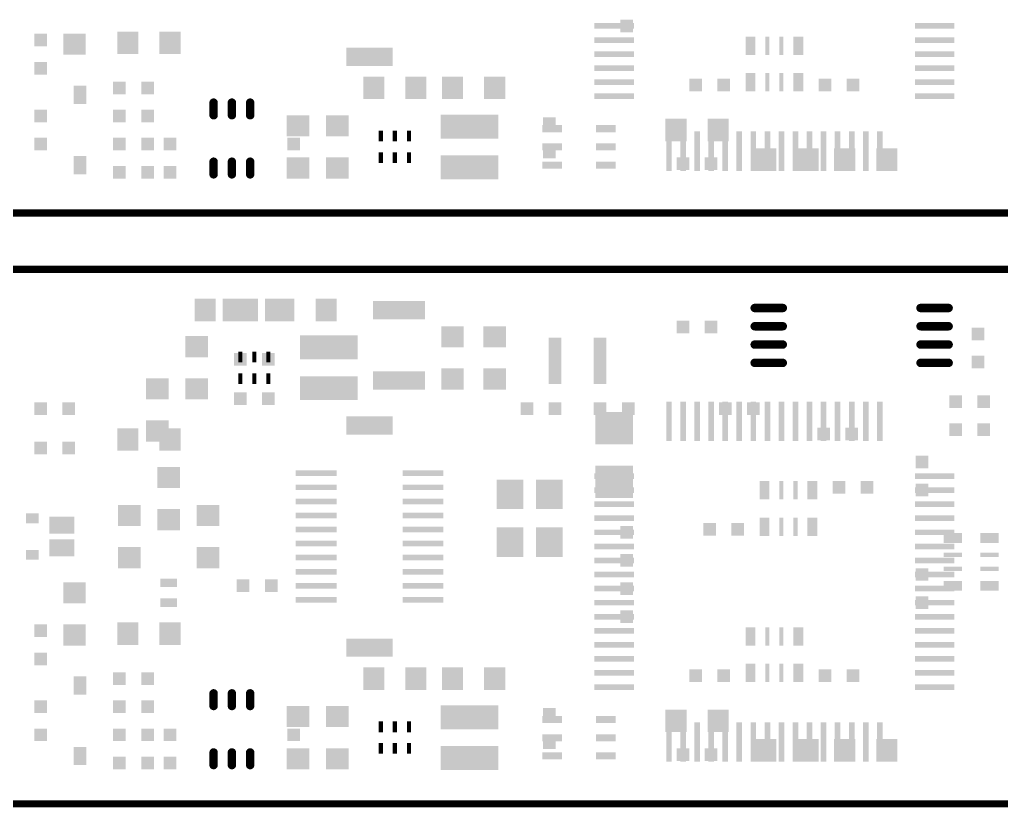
# Model space of a CAD drawing. Header units: inches. Extents: x -27 to 277, y -39 to 189.
# Drawn here: x 165.55 to 200.48, y 22.87 to 50.88 of the extents above; entities that cross this region are included whole.
import ezdxf

# ---------------------------------------------------------------- set-up
doc = ezdxf.new("R2010")
doc.units = ezdxf.units.IN
doc.header["$MEASUREMENT"] = 0
doc.layers.get('0').update_dxf_attribs({"color": 1})
for name, color, linetype in [('11_SPB', 52, 'Continuous'), ('12_SPT', 92, 'Continuous'), ('5_OL', 132, 'Continuous')]:
    doc.layers.add(name, color=color, linetype=linetype)

# ---------------------------------------------------------------- blocks, each defined once
blk = doc.blocks.new('D175RECTANGLE0_15001X0_38001')
blk.add_solid([(-0.075005, -0.190005), (0.075005, -0.190005), (-0.075005, 0.190005), (0.075005, 0.190005)])
blk = doc.blocks.new('D176RECTANGLE2_05001X0_85001')
blk.add_solid([(-1.025005, -0.425005), (1.025005, -0.425005), (-1.025005, 0.425005), (1.025005, 0.425005)])
blk = doc.blocks.new('D180RECTANGLE1_85001X0_65001')
blk.add_solid([(-0.925005, -0.325005), (0.925005, -0.325005), (-0.925005, 0.325005), (0.925005, 0.325005)])
blk = doc.blocks.new('D178OBLONG1_3X0_3', base_point=(0.65, 0.15))
at = {"const_width": 0.15}
blk.add_lwpolyline([(0.15, 0.225, 1), (0.15, 0.075), (1.15, 0.075, 1), (1.15, 0.225), (0.15, 0.225)], format="xyb", dxfattribs=at)
blk = doc.blocks.new('D179RECTANGLE0_8X0_75001')
blk.add_solid([(-0.4, -0.375005), (0.4, -0.375005), (-0.4, 0.375005), (0.4, 0.375005)])
blk = doc.blocks.new('D177SQUARE0_45001X0_45001')
blk.add_solid([(-0.225005, -0.225005), (0.225005, -0.225005), (-0.225005, 0.225005), (0.225005, 0.225005)])
blk = doc.blocks.new('D184RECTANGLE0_75001X0_8')
blk.add_solid([(-0.375005, -0.4), (0.375005, -0.4), (-0.375005, 0.4), (0.375005, 0.4)])
blk = doc.blocks.new('D187RECTANGLE0_45001X1_65001')
blk.add_solid([(-0.225005, -0.825005), (0.225005, -0.825005), (-0.225005, 0.825005), (0.225005, 0.825005)])
blk = doc.blocks.new('D189RECTANGLE0_2X1_4')
blk.add_solid([(-0.1, -0.7), (0.1, -0.7), (-0.1, 0.7), (0.1, 0.7)])
blk = doc.blocks.new('D190RECTANGLE1_4X0_2')
blk.add_solid([(-0.7, -0.1), (0.7, -0.1), (-0.7, 0.1), (0.7, 0.1)])
blk = doc.blocks.new('D194RECTANGLE0_95001X1_05001')
blk.add_solid([(-0.475005, -0.525005), (0.475005, -0.525005), (-0.475005, 0.525005), (0.475005, 0.525005)])
blk = doc.blocks.new('D195RECTANGLE0_7X0_25001')
blk.add_solid([(-0.35, -0.125005), (0.35, -0.125005), (-0.35, 0.125005), (0.35, 0.125005)])
blk = doc.blocks.new('D188OBLONG0_3X0_75001', base_point=(0.15, 0.375))
at = {"const_width": 0.15}
blk.add_lwpolyline([(0.075, 0.15, 1), (0.225, 0.15), (0.225, 0.60001, 1), (0.075, 0.60001), (0.075, 0.15)], format="xyb", dxfattribs=at)
blk = doc.blocks.new('D199RECTANGLE1_45001X0_2')
blk.add_solid([(-0.725005, -0.1), (0.725005, -0.1), (-0.725005, 0.1), (0.725005, 0.1)])
blk = doc.blocks.new('D200RECTANGLE1_65001X0_65001')
blk.add_solid([(-0.825005, -0.325005), (0.825005, -0.325005), (-0.825005, 0.325005), (0.825005, 0.325005)])
blk = doc.blocks.new('D202RECTANGLE0_6X0_3')
blk.add_solid([(-0.3, -0.15), (0.3, -0.15), (-0.3, 0.15), (0.3, 0.15)])
blk = doc.blocks.new('D181RECTANGLE0_65001X0_15001')
blk.add_solid([(-0.325005, -0.075005), (0.325005, -0.075005), (-0.325005, 0.075005), (0.325005, 0.075005)])
blk = doc.blocks.new('D182RECTANGLE0_65001X0_35001')
blk.add_solid([(-0.325005, -0.175005), (0.325005, -0.175005), (-0.325005, 0.175005), (0.325005, 0.175005)])
blk = doc.blocks.new('D206RECTANGLE0_45001X0_35001')
blk.add_solid([(-0.225005, -0.175005), (0.225005, -0.175005), (-0.225005, 0.175005), (0.225005, 0.175005)])
blk = doc.blocks.new('D207RECTANGLE0_15001X0_65001')
blk.add_solid([(-0.075005, -0.325005), (0.075005, -0.325005), (-0.075005, 0.325005), (0.075005, 0.325005)])
blk = doc.blocks.new('D208RECTANGLE0_35001X0_65001')
blk.add_solid([(-0.175005, -0.325005), (0.175005, -0.325005), (-0.175005, 0.325005), (0.175005, 0.325005)])
blk = doc.blocks.new('D192RECTANGLE1_35001X1_15001')
blk.add_solid([(-0.675005, -0.575005), (0.675005, -0.575005), (-0.675005, 0.575005), (0.675005, 0.575005)])
blk = doc.blocks.new('D210RECTANGLE0_45001X0_65001')
blk.add_solid([(-0.225005, -0.325005), (0.225005, -0.325005), (-0.225005, 0.325005), (0.225005, 0.325005)])
blk = doc.blocks.new('D212RECTANGLE0_9X0_6')
blk.add_solid([(-0.45, -0.3), (0.45, -0.3), (-0.45, 0.3), (0.45, 0.3)])

msp = doc.modelspace()

# ---------------------------------------------------------------- linework, layer by layer
at = {"layer": '5_OL', "const_width": 0.254}
for points in [[(143.10106, 45.3009), (143.10106, 44.00042), (249.9995, 44.00042), (249.9995, 48.49876)], [(143.10106, 45.3009), (143.10106, 44.00042), (249.9995, 44.00042), (249.9995, 48.49876)], [(249.9995, 37.50056), (249.9995, 41.9989), (158.07944, 41.9989), (158.07944, 39.49954)], [(249.9995, 37.50056), (249.9995, 41.9989), (158.07944, 41.9989), (158.07944, 39.49954)], [(143.10106, 24.30018), (143.10106, 22.9997), (249.9995, 22.9997), (249.9995, 27.50058)], [(143.10106, 24.30018), (143.10106, 22.9997), (249.9995, 22.9997), (249.9995, 27.50058)]]:
    msp.add_lwpolyline(points, dxfattribs=at)

# ---------------------------------------------------------------- block references
at = {"layer": '11_SPB'}
for name, p in [('D190RECTANGLE1_4X0_2', (186.70016, 50.65014)), ('D190RECTANGLE1_4X0_2', (198.09968, 50.65014)), ('D190RECTANGLE1_4X0_2', (186.70016, 50.14976)), ('D190RECTANGLE1_4X0_2', (198.09968, 50.14976)), ('D190RECTANGLE1_4X0_2', (186.70016, 49.64938)), ('D190RECTANGLE1_4X0_2', (198.09968, 49.64938)), ('D190RECTANGLE1_4X0_2', (186.70016, 49.149)), ('D190RECTANGLE1_4X0_2', (198.09968, 49.149)), ('D184RECTANGLE0_75001X0_8', (178.15052, 48.4505)), ('D184RECTANGLE0_75001X0_8', (179.64912, 48.4505)), ('D184RECTANGLE0_75001X0_8', (180.9496, 48.4505)), ('D184RECTANGLE0_75001X0_8', (182.45074, 48.4505)), ('D190RECTANGLE1_4X0_2', (186.70016, 48.65116)), ('D190RECTANGLE1_4X0_2', (198.09968, 48.65116)), ('D190RECTANGLE1_4X0_2', (186.70016, 48.15078)), ('D190RECTANGLE1_4X0_2', (198.09968, 48.15078)), ('D188OBLONG0_3X0_75001', (172.45076, 47.7012)), ('D188OBLONG0_3X0_75001', (173.101, 47.7012)), ('D188OBLONG0_3X0_75001', (173.75124, 47.7012)), ('D176RECTANGLE2_05001X0_85001', (181.54904, 47.07382)), ('D179RECTANGLE0_8X0_75001', (175.4505, 47.09922)), ('D179RECTANGLE0_8X0_75001', (176.85004, 47.09922)), ('D175RECTANGLE0_15001X0_38001', (178.39944, 46.736)), ('D175RECTANGLE0_15001X0_38001', (178.89982, 46.736)), ('D175RECTANGLE0_15001X0_38001', (179.4002, 46.736)), ('D195RECTANGLE0_7X0_25001', (184.50052, 47.00016)), ('D195RECTANGLE0_7X0_25001', (186.40044, 47.00016)), ('D189RECTANGLE0_2X1_4', (188.65088, 46.20006)), ('D189RECTANGLE0_2X1_4', (189.15126, 46.20006)), ('D189RECTANGLE0_2X1_4', (189.6491, 46.20006)), ('D189RECTANGLE0_2X1_4', (190.14948, 46.20006)), ('D189RECTANGLE0_2X1_4', (190.64986, 46.20006)), ('D189RECTANGLE0_2X1_4', (191.15024, 46.20006)), ('D189RECTANGLE0_2X1_4', (191.65062, 46.20006)), ('D189RECTANGLE0_2X1_4', (192.151, 46.20006)), ('D189RECTANGLE0_2X1_4', (192.64884, 46.20006)), ('D189RECTANGLE0_2X1_4', (193.14922, 46.20006)), ('D189RECTANGLE0_2X1_4', (193.6496, 46.20006)), ('D189RECTANGLE0_2X1_4', (194.14998, 46.20006)), ('D189RECTANGLE0_2X1_4', (194.65036, 46.20006)), ('D189RECTANGLE0_2X1_4', (195.15074, 46.20006)), ('D189RECTANGLE0_2X1_4', (195.65112, 46.20006)), ('D189RECTANGLE0_2X1_4', (196.14896, 46.20006)), ('D177SQUARE0_45001X0_45001', (170.89882, 46.44898)), ('D195RECTANGLE0_7X0_25001', (184.50052, 46.34992)), ('D195RECTANGLE0_7X0_25001', (186.40044, 46.34992)), ('D175RECTANGLE0_15001X0_38001', (178.39944, 45.96384)), ('D175RECTANGLE0_15001X0_38001', (178.89982, 45.96384)), ('D175RECTANGLE0_15001X0_38001', (179.4002, 45.96384)), ('D188OBLONG0_3X0_75001', (172.45076, 45.60062)), ('D188OBLONG0_3X0_75001', (173.75124, 45.60062)), ('D179RECTANGLE0_8X0_75001', (175.4505, 45.60062)), ('D179RECTANGLE0_8X0_75001', (176.85004, 45.60062)), ('D176RECTANGLE2_05001X0_85001', (181.54904, 45.62602)), ('D195RECTANGLE0_7X0_25001', (184.50052, 45.69968)), ('D195RECTANGLE0_7X0_25001', (186.40044, 45.69968)), ('D177SQUARE0_45001X0_45001', (170.89882, 45.45076)), ('D184RECTANGLE0_75001X0_8', (173.14926, 40.5511)), ('D184RECTANGLE0_75001X0_8', (174.6504, 40.5511)), ('D180RECTANGLE1_85001X0_65001', (179.04968, 40.5511)), ('D178OBLONG1_3X0_3', (192.19926, 40.62476)), ('D178OBLONG1_3X0_3', (198.09968, 40.62476)), ('D177SQUARE0_45001X0_45001', (189.15126, 39.94912)), ('D177SQUARE0_45001X0_45001', (190.14948, 39.94912)), ('D179RECTANGLE0_8X0_75001', (180.9496, 39.60114)), ('D179RECTANGLE0_8X0_75001', (182.45074, 39.60114)), ('D178OBLONG1_3X0_3', (192.19926, 39.97452)), ('D178OBLONG1_3X0_3', (198.09968, 39.97452)), ('D177SQUARE0_45001X0_45001', (199.64908, 39.7002)), ('D179RECTANGLE0_8X0_75001', (171.84878, 39.25062)), ('D176RECTANGLE2_05001X0_85001', (176.55032, 39.22522)), ('D187RECTANGLE0_45001X1_65001', (184.59958, 38.75024)), ('D187RECTANGLE0_45001X1_65001', (186.19978, 38.75024)), ('D178OBLONG1_3X0_3', (192.19926, 39.32428)), ('D178OBLONG1_3X0_3', (198.09968, 39.32428)), ('D175RECTANGLE0_15001X0_38001', (173.40072, 38.88486)), ('D175RECTANGLE0_15001X0_38001', (173.9011, 38.88486)), ('D175RECTANGLE0_15001X0_38001', (174.39894, 38.88486)), ('D178OBLONG1_3X0_3', (192.19926, 38.67404)), ('D178OBLONG1_3X0_3', (198.09968, 38.67404)), ('D177SQUARE0_45001X0_45001', (199.64908, 38.69944)), ('D179RECTANGLE0_8X0_75001', (180.9496, 38.1)), ('D179RECTANGLE0_8X0_75001', (182.45074, 38.1)), ('D179RECTANGLE0_8X0_75001', (170.44924, 37.74948)), ('D179RECTANGLE0_8X0_75001', (171.84878, 37.74948)), ('D175RECTANGLE0_15001X0_38001', (173.40072, 38.11524)), ('D175RECTANGLE0_15001X0_38001', (173.9011, 38.11524)), ('D175RECTANGLE0_15001X0_38001', (174.39894, 38.11524)), ('D176RECTANGLE2_05001X0_85001', (176.55032, 37.77488)), ('D180RECTANGLE1_85001X0_65001', (179.04968, 38.0492)), ('D177SQUARE0_45001X0_45001', (198.84898, 37.2999)), ('D177SQUARE0_45001X0_45001', (199.84974, 37.2999)), ('D177SQUARE0_45001X0_45001', (183.59882, 37.05098)), ('D177SQUARE0_45001X0_45001', (184.59958, 37.05098)), ('D177SQUARE0_45001X0_45001', (186.19978, 37.05098)), ('D177SQUARE0_45001X0_45001', (187.20054, 37.05098)), ('D189RECTANGLE0_2X1_4', (188.65088, 36.59886)), ('D189RECTANGLE0_2X1_4', (189.15126, 36.59886)), ('D189RECTANGLE0_2X1_4', (189.6491, 36.59886)), ('D189RECTANGLE0_2X1_4', (190.14948, 36.59886)), ('D189RECTANGLE0_2X1_4', (190.64986, 36.59886)), ('D189RECTANGLE0_2X1_4', (191.15024, 36.59886)), ('D189RECTANGLE0_2X1_4', (191.65062, 36.59886)), ('D189RECTANGLE0_2X1_4', (192.151, 36.59886)), ('D189RECTANGLE0_2X1_4', (192.64884, 36.59886)), ('D189RECTANGLE0_2X1_4', (193.14922, 36.59886)), ('D189RECTANGLE0_2X1_4', (193.6496, 36.59886)), ('D189RECTANGLE0_2X1_4', (194.14998, 36.59886)), ('D189RECTANGLE0_2X1_4', (194.65036, 36.59886)), ('D189RECTANGLE0_2X1_4', (195.15074, 36.59886)), ('D189RECTANGLE0_2X1_4', (195.65112, 36.59886)), ('D189RECTANGLE0_2X1_4', (196.14896, 36.59886)), ('D179RECTANGLE0_8X0_75001', (170.44924, 36.25088)), ('D177SQUARE0_45001X0_45001', (198.84898, 36.29914)), ('D177SQUARE0_45001X0_45001', (199.84974, 36.29914)), ('D190RECTANGLE1_4X0_2', (186.70016, 34.65068)), ('D190RECTANGLE1_4X0_2', (198.09968, 34.65068)), ('D194RECTANGLE0_95001X1_05001', (182.99938, 34.00044)), ('D194RECTANGLE0_95001X1_05001', (184.39892, 34.00044)), ('D190RECTANGLE1_4X0_2', (186.70016, 34.1503)), ('D190RECTANGLE1_4X0_2', (198.09968, 34.1503)), ('D190RECTANGLE1_4X0_2', (186.70016, 33.64992)), ('D190RECTANGLE1_4X0_2', (198.09968, 33.64992)), ('D190RECTANGLE1_4X0_2', (186.70016, 33.14954)), ('D190RECTANGLE1_4X0_2', (198.09968, 33.14954)), ('D194RECTANGLE0_95001X1_05001', (182.99938, 32.30118)), ('D194RECTANGLE0_95001X1_05001', (184.39892, 32.30118)), ('D190RECTANGLE1_4X0_2', (186.70016, 32.64916)), ('D190RECTANGLE1_4X0_2', (198.09968, 32.64916)), ('D190RECTANGLE1_4X0_2', (186.70016, 32.14878)), ('D190RECTANGLE1_4X0_2', (198.09968, 32.14878)), ('D190RECTANGLE1_4X0_2', (186.70016, 31.65094)), ('D190RECTANGLE1_4X0_2', (198.09968, 31.65094)), ('D190RECTANGLE1_4X0_2', (186.70016, 31.15056)), ('D190RECTANGLE1_4X0_2', (198.09968, 31.15056)), ('D190RECTANGLE1_4X0_2', (186.70016, 30.65018)), ('D190RECTANGLE1_4X0_2', (198.09968, 30.65018)), ('D190RECTANGLE1_4X0_2', (186.70016, 30.1498)), ('D190RECTANGLE1_4X0_2', (198.09968, 30.1498)), ('D190RECTANGLE1_4X0_2', (186.70016, 29.64942)), ('D190RECTANGLE1_4X0_2', (198.09968, 29.64942)), ('D190RECTANGLE1_4X0_2', (186.70016, 29.14904)), ('D190RECTANGLE1_4X0_2', (198.09968, 29.14904)), ('D190RECTANGLE1_4X0_2', (186.70016, 28.6512)), ('D190RECTANGLE1_4X0_2', (198.09968, 28.6512)), ('D190RECTANGLE1_4X0_2', (186.70016, 28.15082)), ('D190RECTANGLE1_4X0_2', (198.09968, 28.15082)), ('D184RECTANGLE0_75001X0_8', (178.15052, 27.44978)), ('D184RECTANGLE0_75001X0_8', (179.64912, 27.44978)), ('D184RECTANGLE0_75001X0_8', (180.9496, 27.44978)), ('D184RECTANGLE0_75001X0_8', (182.45074, 27.44978)), ('D190RECTANGLE1_4X0_2', (186.70016, 27.65044)), ('D190RECTANGLE1_4X0_2', (198.09968, 27.65044)), ('D190RECTANGLE1_4X0_2', (186.70016, 27.15006)), ('D190RECTANGLE1_4X0_2', (198.09968, 27.15006)), ('D188OBLONG0_3X0_75001', (172.45076, 26.70048)), ('D188OBLONG0_3X0_75001', (173.101, 26.70048)), ('D188OBLONG0_3X0_75001', (173.75124, 26.70048)), ('D179RECTANGLE0_8X0_75001', (175.4505, 26.10104)), ('D179RECTANGLE0_8X0_75001', (176.85004, 26.10104)), ('D176RECTANGLE2_05001X0_85001', (181.54904, 26.07564)), ('D175RECTANGLE0_15001X0_38001', (178.39944, 25.73528)), ('D175RECTANGLE0_15001X0_38001', (178.89982, 25.73528)), ('D175RECTANGLE0_15001X0_38001', (179.4002, 25.73528)), ('D195RECTANGLE0_7X0_25001', (184.50052, 25.99944)), ('D195RECTANGLE0_7X0_25001', (186.40044, 25.99944)), ('D189RECTANGLE0_2X1_4', (188.65088, 25.19934)), ('D189RECTANGLE0_2X1_4', (189.15126, 25.19934)), ('D189RECTANGLE0_2X1_4', (189.6491, 25.19934)), ('D189RECTANGLE0_2X1_4', (190.14948, 25.19934)), ('D189RECTANGLE0_2X1_4', (190.64986, 25.19934)), ('D189RECTANGLE0_2X1_4', (191.15024, 25.19934)), ('D189RECTANGLE0_2X1_4', (191.65062, 25.19934)), ('D189RECTANGLE0_2X1_4', (192.151, 25.19934)), ('D189RECTANGLE0_2X1_4', (192.64884, 25.19934)), ('D189RECTANGLE0_2X1_4', (193.14922, 25.19934)), ('D189RECTANGLE0_2X1_4', (193.6496, 25.19934)), ('D189RECTANGLE0_2X1_4', (194.14998, 25.19934)), ('D189RECTANGLE0_2X1_4', (194.65036, 25.19934)), ('D189RECTANGLE0_2X1_4', (195.15074, 25.19934)), ('D189RECTANGLE0_2X1_4', (195.65112, 25.19934)), ('D189RECTANGLE0_2X1_4', (196.14896, 25.19934)), ('D177SQUARE0_45001X0_45001', (170.89882, 25.4508)), ('D175RECTANGLE0_15001X0_38001', (178.39944, 24.96566)), ('D175RECTANGLE0_15001X0_38001', (178.89982, 24.96566)), ('D175RECTANGLE0_15001X0_38001', (179.4002, 24.96566)), ('D195RECTANGLE0_7X0_25001', (184.50052, 25.3492)), ('D195RECTANGLE0_7X0_25001', (186.40044, 25.3492)), ('D188OBLONG0_3X0_75001', (172.45076, 24.5999)), ('D188OBLONG0_3X0_75001', (173.75124, 24.5999)), ('D179RECTANGLE0_8X0_75001', (175.4505, 24.5999)), ('D179RECTANGLE0_8X0_75001', (176.85004, 24.5999)), ('D176RECTANGLE2_05001X0_85001', (181.54904, 24.6253)), ('D195RECTANGLE0_7X0_25001', (184.50052, 24.69896)), ('D195RECTANGLE0_7X0_25001', (186.40044, 24.69896)), ('D177SQUARE0_45001X0_45001', (170.89882, 24.45004))]:
    msp.add_blockref(name, p, dxfattribs=at)
at = {"layer": '12_SPT'}
for name, p in [('D177SQUARE0_45001X0_45001', (187.14974, 50.65014)), ('D177SQUARE0_45001X0_45001', (166.29888, 50.14976)), ('D179RECTANGLE0_8X0_75001', (167.5003, 49.9999)), ('D184RECTANGLE0_75001X0_8', (169.40022, 50.0507)), ('D184RECTANGLE0_75001X0_8', (170.89882, 50.0507)), ('D208RECTANGLE0_35001X0_65001', (191.54902, 49.9491)), ('D207RECTANGLE0_15001X0_65001', (192.151, 49.9491)), ('D207RECTANGLE0_15001X0_65001', (192.64884, 49.9491)), ('D208RECTANGLE0_35001X0_65001', (193.25082, 49.9491)), ('D200RECTANGLE1_65001X0_65001', (178.00066, 49.55032)), ('D177SQUARE0_45001X0_45001', (166.29888, 49.149)), ('D208RECTANGLE0_35001X0_65001', (191.54902, 48.65116)), ('D207RECTANGLE0_15001X0_65001', (192.151, 48.65116)), ('D207RECTANGLE0_15001X0_65001', (192.64884, 48.65116)), ('D208RECTANGLE0_35001X0_65001', (193.25082, 48.65116)), ('D177SQUARE0_45001X0_45001', (169.1005, 48.4505)), ('D177SQUARE0_45001X0_45001', (170.10126, 48.4505)), ('D177SQUARE0_45001X0_45001', (189.60084, 48.54956)), ('D177SQUARE0_45001X0_45001', (190.59906, 48.54956)), ('D177SQUARE0_45001X0_45001', (194.20078, 48.54956)), ('D177SQUARE0_45001X0_45001', (195.199, 48.54956)), ('D210RECTANGLE0_45001X0_65001', (167.70096, 48.19904)), ('D188OBLONG0_3X0_75001', (172.45076, 47.7012)), ('D188OBLONG0_3X0_75001', (173.101, 47.7012)), ('D188OBLONG0_3X0_75001', (173.75124, 47.7012)), ('D177SQUARE0_45001X0_45001', (166.29888, 47.44974)), ('D177SQUARE0_45001X0_45001', (169.1005, 47.44974)), ('D177SQUARE0_45001X0_45001', (170.10126, 47.44974)), ('D177SQUARE0_45001X0_45001', (184.39892, 47.17542)), ('D184RECTANGLE0_75001X0_8', (188.8998, 46.94936)), ('D184RECTANGLE0_75001X0_8', (190.40094, 46.94936)), ('D177SQUARE0_45001X0_45001', (166.29888, 46.44898)), ('D177SQUARE0_45001X0_45001', (169.1005, 46.44898)), ('D177SQUARE0_45001X0_45001', (170.10126, 46.44898)), ('D177SQUARE0_45001X0_45001', (175.30064, 46.44898)), ('D177SQUARE0_45001X0_45001', (184.39892, 46.17466)), ('D184RECTANGLE0_75001X0_8', (192.1002, 45.90034)), ('D184RECTANGLE0_75001X0_8', (193.5988, 45.90034)), ('D184RECTANGLE0_75001X0_8', (194.89928, 45.90034)), ('D184RECTANGLE0_75001X0_8', (196.40042, 45.90034)), ('D210RECTANGLE0_45001X0_65001', (167.70096, 45.69968)), ('D188OBLONG0_3X0_75001', (172.45076, 45.60062)), ('D188OBLONG0_3X0_75001', (173.101, 45.60062)), ('D188OBLONG0_3X0_75001', (173.75124, 45.60062)), ('D177SQUARE0_45001X0_45001', (189.15126, 45.75048)), ('D177SQUARE0_45001X0_45001', (190.14948, 45.75048)), ('D177SQUARE0_45001X0_45001', (169.1005, 45.45076)), ('D177SQUARE0_45001X0_45001', (170.10126, 45.45076)), ('D177SQUARE0_45001X0_45001', (175.30064, 45.45076)), ('D184RECTANGLE0_75001X0_8', (172.15104, 40.5511)), ('D184RECTANGLE0_75001X0_8', (173.64964, 40.5511)), ('D184RECTANGLE0_75001X0_8', (174.95012, 40.5511)), ('D184RECTANGLE0_75001X0_8', (176.45126, 40.5511)), ('D177SQUARE0_45001X0_45001', (173.40072, 38.80104)), ('D177SQUARE0_45001X0_45001', (174.39894, 38.80104)), ('D177SQUARE0_45001X0_45001', (173.40072, 37.39896)), ('D177SQUARE0_45001X0_45001', (174.39894, 37.39896)), ('D177SQUARE0_45001X0_45001', (166.29888, 37.05098)), ('D177SQUARE0_45001X0_45001', (167.29964, 37.05098)), ('D177SQUARE0_45001X0_45001', (190.64986, 37.05098)), ('D177SQUARE0_45001X0_45001', (191.65062, 37.05098)), ('D200RECTANGLE1_65001X0_65001', (178.00066, 36.449)), ('D192RECTANGLE1_35001X1_15001', (186.70016, 36.35248)), ('D184RECTANGLE0_75001X0_8', (169.40022, 35.95116)), ('D184RECTANGLE0_75001X0_8', (170.89882, 35.95116)), ('D177SQUARE0_45001X0_45001', (194.14998, 36.14928)), ('D177SQUARE0_45001X0_45001', (195.15074, 36.14928)), ('D177SQUARE0_45001X0_45001', (166.29888, 35.6489)), ('D177SQUARE0_45001X0_45001', (167.29964, 35.6489)), ('D177SQUARE0_45001X0_45001', (197.6501, 35.15106)), ('D179RECTANGLE0_8X0_75001', (170.85056, 34.59988)), ('D192RECTANGLE1_35001X1_15001', (186.70016, 34.44748)), ('D199RECTANGLE1_45001X0_2', (176.10074, 34.74974)), ('D199RECTANGLE1_45001X0_2', (179.90058, 34.74974)), ('D199RECTANGLE1_45001X0_2', (176.10074, 34.24936)), ('D199RECTANGLE1_45001X0_2', (179.90058, 34.24936)), ('D208RECTANGLE0_35001X0_65001', (192.0494, 34.1503)), ('D207RECTANGLE0_15001X0_65001', (192.64884, 34.1503)), ('D207RECTANGLE0_15001X0_65001', (193.14922, 34.1503)), ('D208RECTANGLE0_35001X0_65001', (193.7512, 34.1503)), ('D177SQUARE0_45001X0_45001', (194.70116, 34.24936)), ('D177SQUARE0_45001X0_45001', (195.69938, 34.24936)), ('D177SQUARE0_45001X0_45001', (197.6501, 34.1503)), ('D179RECTANGLE0_8X0_75001', (169.45102, 33.25114)), ('D179RECTANGLE0_8X0_75001', (172.2501, 33.25114)), ('D199RECTANGLE1_45001X0_2', (176.10074, 33.74898)), ('D199RECTANGLE1_45001X0_2', (179.90058, 33.74898)), ('D206RECTANGLE0_45001X0_35001', (165.99916, 33.14954)), ('D212RECTANGLE0_9X0_6', (167.05072, 32.90062)), ('D179RECTANGLE0_8X0_75001', (170.85056, 33.09874)), ('D199RECTANGLE1_45001X0_2', (176.10074, 33.25114)), ('D199RECTANGLE1_45001X0_2', (179.90058, 33.25114)), ('D199RECTANGLE1_45001X0_2', (176.10074, 32.75076)), ('D199RECTANGLE1_45001X0_2', (179.90058, 32.75076)), ('D177SQUARE0_45001X0_45001', (187.14974, 32.64916)), ('D177SQUARE0_45001X0_45001', (190.10122, 32.75076)), ('D177SQUARE0_45001X0_45001', (191.09944, 32.75076)), ('D208RECTANGLE0_35001X0_65001', (192.0494, 32.84982)), ('D207RECTANGLE0_15001X0_65001', (192.64884, 32.84982)), ('D207RECTANGLE0_15001X0_65001', (193.14922, 32.84982)), ('D208RECTANGLE0_35001X0_65001', (193.7512, 32.84982)), ('D182RECTANGLE0_65001X0_35001', (198.74992, 32.45104)), ('D182RECTANGLE0_65001X0_35001', (200.0504, 32.45104)), ('D212RECTANGLE0_9X0_6', (167.05072, 32.10052)), ('D199RECTANGLE1_45001X0_2', (176.10074, 32.25038)), ('D199RECTANGLE1_45001X0_2', (179.90058, 32.25038)), ('D206RECTANGLE0_45001X0_35001', (165.99916, 31.84906)), ('D179RECTANGLE0_8X0_75001', (169.45102, 31.75)), ('D179RECTANGLE0_8X0_75001', (172.2501, 31.75)), ('D199RECTANGLE1_45001X0_2', (176.10074, 31.75)), ('D199RECTANGLE1_45001X0_2', (179.90058, 31.75)), ('D177SQUARE0_45001X0_45001', (187.14974, 31.65094)), ('D181RECTANGLE0_65001X0_15001', (198.74992, 31.84906)), ('D181RECTANGLE0_65001X0_15001', (200.0504, 31.84906)), ('D199RECTANGLE1_45001X0_2', (176.10074, 31.24962)), ('D199RECTANGLE1_45001X0_2', (179.90058, 31.24962)), ('D177SQUARE0_45001X0_45001', (197.6501, 31.15056)), ('D181RECTANGLE0_65001X0_15001', (198.74992, 31.35122)), ('D181RECTANGLE0_65001X0_15001', (200.0504, 31.35122)), ('D179RECTANGLE0_8X0_75001', (167.5003, 30.50032)), ('D202RECTANGLE0_6X0_3', (170.85056, 30.85084)), ('D177SQUARE0_45001X0_45001', (173.49978, 30.74924)), ('D177SQUARE0_45001X0_45001', (174.50054, 30.74924)), ('D199RECTANGLE1_45001X0_2', (176.10074, 30.74924)), ('D199RECTANGLE1_45001X0_2', (179.90058, 30.74924)), ('D177SQUARE0_45001X0_45001', (187.14974, 30.65018)), ('D182RECTANGLE0_65001X0_35001', (198.74992, 30.74924)), ('D182RECTANGLE0_65001X0_35001', (200.0504, 30.74924)), ('D202RECTANGLE0_6X0_3', (170.85056, 30.1498)), ('D199RECTANGLE1_45001X0_2', (176.10074, 30.24886)), ('D199RECTANGLE1_45001X0_2', (179.90058, 30.24886)), ('D177SQUARE0_45001X0_45001', (197.6501, 30.1498)), ('D177SQUARE0_45001X0_45001', (187.14974, 29.64942)), ('D177SQUARE0_45001X0_45001', (166.29888, 29.14904)), ('D179RECTANGLE0_8X0_75001', (167.5003, 28.99918)), ('D184RECTANGLE0_75001X0_8', (169.40022, 29.04998)), ('D184RECTANGLE0_75001X0_8', (170.89882, 29.04998)), ('D208RECTANGLE0_35001X0_65001', (191.54902, 28.95092)), ('D207RECTANGLE0_15001X0_65001', (192.151, 28.95092)), ('D207RECTANGLE0_15001X0_65001', (192.64884, 28.95092)), ('D208RECTANGLE0_35001X0_65001', (193.25082, 28.95092)), ('D200RECTANGLE1_65001X0_65001', (178.00066, 28.5496)), ('D177SQUARE0_45001X0_45001', (166.29888, 28.15082)), ('D208RECTANGLE0_35001X0_65001', (191.54902, 27.65044)), ('D207RECTANGLE0_15001X0_65001', (192.151, 27.65044)), ('D207RECTANGLE0_15001X0_65001', (192.64884, 27.65044)), ('D208RECTANGLE0_35001X0_65001', (193.25082, 27.65044)), ('D177SQUARE0_45001X0_45001', (169.1005, 27.44978)), ('D177SQUARE0_45001X0_45001', (170.10126, 27.44978)), ('D177SQUARE0_45001X0_45001', (189.60084, 27.54884)), ('D177SQUARE0_45001X0_45001', (190.59906, 27.54884)), ('D177SQUARE0_45001X0_45001', (194.20078, 27.54884)), ('D177SQUARE0_45001X0_45001', (195.199, 27.54884)), ('D210RECTANGLE0_45001X0_65001', (167.70096, 27.20086)), ('D188OBLONG0_3X0_75001', (172.45076, 26.70048)), ('D188OBLONG0_3X0_75001', (173.101, 26.70048)), ('D188OBLONG0_3X0_75001', (173.75124, 26.70048)), ('D177SQUARE0_45001X0_45001', (166.29888, 26.44902)), ('D177SQUARE0_45001X0_45001', (169.1005, 26.44902)), ('D177SQUARE0_45001X0_45001', (170.10126, 26.44902)), ('D177SQUARE0_45001X0_45001', (184.39892, 26.1747)), ('D184RECTANGLE0_75001X0_8', (188.8998, 25.95118)), ('D184RECTANGLE0_75001X0_8', (190.40094, 25.95118)), ('D177SQUARE0_45001X0_45001', (166.29888, 25.4508)), ('D177SQUARE0_45001X0_45001', (169.1005, 25.4508)), ('D177SQUARE0_45001X0_45001', (170.10126, 25.4508)), ('D177SQUARE0_45001X0_45001', (175.30064, 25.4508)), ('D177SQUARE0_45001X0_45001', (184.39892, 25.17394)), ('D184RECTANGLE0_75001X0_8', (192.1002, 24.89962)), ('D184RECTANGLE0_75001X0_8', (193.5988, 24.89962)), ('D184RECTANGLE0_75001X0_8', (194.89928, 24.89962)), ('D184RECTANGLE0_75001X0_8', (196.40042, 24.89962)), ('D210RECTANGLE0_45001X0_65001', (167.70096, 24.69896)), ('D188OBLONG0_3X0_75001', (172.45076, 24.5999)), ('D188OBLONG0_3X0_75001', (173.101, 24.5999)), ('D188OBLONG0_3X0_75001', (173.75124, 24.5999)), ('D177SQUARE0_45001X0_45001', (189.15126, 24.74976)), ('D177SQUARE0_45001X0_45001', (190.14948, 24.74976)), ('D177SQUARE0_45001X0_45001', (169.1005, 24.45004)), ('D177SQUARE0_45001X0_45001', (170.10126, 24.45004)), ('D177SQUARE0_45001X0_45001', (175.30064, 24.45004))]:
    msp.add_blockref(name, p, dxfattribs=at)

doc.saveas('drawing.dxf')
